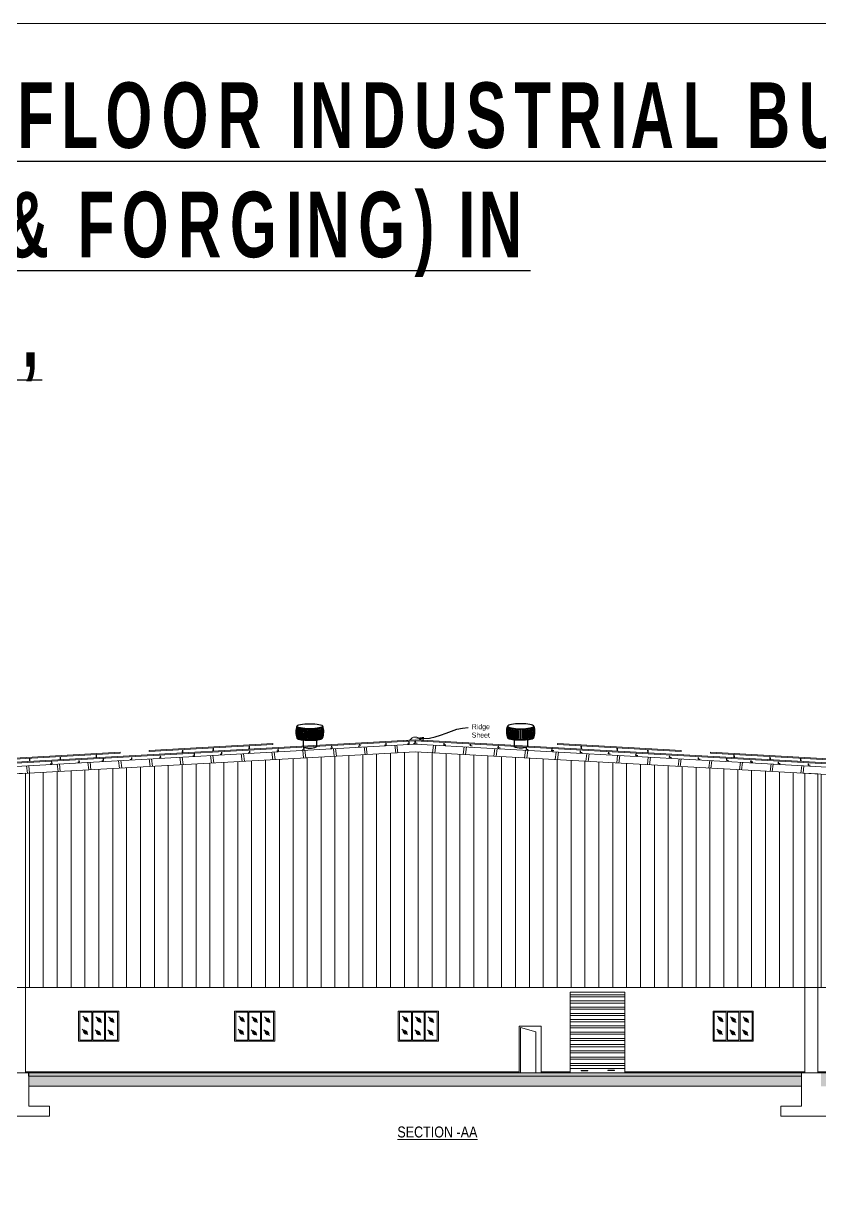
# Model space of a CAD drawing. Header units: metres. Extents: x -1560405 to -1559609, y 42907 to 43310.
# Drawn here: x -1559779.2 to -1559742.8, y 43113.1 to 43167.1 of the extents above; entities that cross this region are included whole.
import ezdxf

# ---------------------------------------------------------------- set-up
doc = ezdxf.new("R2010")
doc.units = ezdxf.units.M
doc.header["$LTSCALE"] = 750
doc.header["$MEASUREMENT"] = 0
doc.linetypes.add('DASHED2', pattern=[9.525, 6.35, -3.175])
doc.layers.get('0').update_dxf_attribs({"lineweight": 5})
for name, color, linetype in [('1', 213, 'Continuous'), ('Soolagiri', 6, 'Continuous'), ('walls', 40, 'Continuous')]:
    doc.layers.add(name, color=color, linetype=linetype)
doc.styles.add('SH', font='swissc.ttf', dxfattribs={"height": 10})
doc.styles.add('STYLE2', font='romant.shx', dxfattribs={"width": 0.8, "height": 4})
doc.styles.add('sunahari', font='ARIALNB.TTF', dxfattribs={"height": 0.345})

# ---------------------------------------------------------------- blocks, each defined once
blk = doc.blocks.new('A$C592862AF')
at = {"layer": 'Soolagiri', "ltscale": 0.1}
for p, q in [((0.531, 0.215), (0.531, 0.658)), ((0.274, 0.24), (0.274, -0.027)), ((0.783, 0.24), (0.783, -0.027))]:
    blk.add_line(p, q, dxfattribs=at)
for centre, radius, start, end in [((0.685, 0.533), 0.685, 160.2029, 200.1397), ((3.699, 0.447), 3.676, 175.2224, 181.4913), ((3.699, 0.447), 3.626, 175.8022, 182.7483), ((3.699, 0.447), 3.576, 175.9967, 183.0655), ((3.699, 0.447), 3.526, 176.1188, 183.2978), ((3.699, 0.447), 3.476, 176.1997, 183.4872), ((3.699, 0.447), 3.426, 176.2511, 183.3433), ((3.699, 0.447), 3.376, 176.2785, 183.7869), ((3.699, 0.447), 3.326, 176.2852, 183.9075), ((3.699, 0.447), 3.276, 176.2725, 184.0117), ((3.699, 0.447), 3.226, 176.241, 184.1006), ((-2.637, 0.447), 3.226, 355.8986, 3.759), ((-2.637, 0.447), 3.276, 355.9866, 3.7276), ((-2.637, 0.447), 3.326, 356.09, 3.7149), ((-2.637, 0.447), 3.376, 356.2097, 3.7216), ((-2.637, 0.447), 3.426, 356.3475, 3.7491), ((-2.637, 0.447), 3.476, 356.507, 3.8005), ((-2.686, 0.436), 3.576, 356.9242, 4.0038), ((-2.637, 0.447), 3.576, 356.9242, 4.0038), ((-2.637, 0.447), 3.626, 357.235, 4.1985), ((0.378, 0.533), 0.685, 339.4087, 19.7971), ((-2.637, 0.447), 3.676, 358.5152, 4.7713), ((0.529, 0.463), 0.552, 242.5754, 297.4246)]:
    blk.add_arc(centre, radius, start, end, dxfattribs=at)
blk.add_ellipse((0.531, 0.752), major_axis=(-0.495, 0), ratio=0.191406, dxfattribs=at)
blk.add_ellipse((0.532, 0.31), major_axis=(-0.495, 0), ratio=0.191406, start_param=0.135875, end_param=2.951606, dxfattribs=at)
blk = doc.blocks.new('A$C3C6135CD')
at = {"layer": 'walls', "ltscale": 0.1, "xscale": 1.199999999998907, "yscale": 1.199999999998907, "zscale": 1.199999999998907}
blk.add_blockref('A$C592862AF', (-0.005, 0.098), dxfattribs=at)

msp = doc.modelspace()

# ---------------------------------------------------------------- hatches: boundary and pattern name
h = msp.add_hatch()
h.set_pattern_fill('ANSI31', scale=0.2, angle=45, style=0)
h.set_pattern_definition([(90, (-1567819.89714, 44485.51085), (-0.635, 0), [])])
h.paths.add_polyline_path([(-1559797.84175, 43131.80921), (-1559815.36219, 43130.84577), (-1559815.36219, 43125.43558), (-1559797.84013, 43125.43558)])
h.paths.add_polyline_path([(-1559779.65621, 43132.80922), (-1559797.25842, 43131.84129), (-1559797.25619, 43123.04773), (-1559779.65391, 43123.0477)])
h.paths.add_polyline_path([(-1559743.43461, 43132.84147), (-1559761.25214, 43133.82124), (-1559779.07287, 43132.84129), (-1559779.07057, 43123.0477), (-1559743.43342, 43123.04764)])
h.paths.add_polyline_path([(-1559707.14209, 43130.84577), (-1559742.84961, 43132.8093), (-1559742.84961, 43123.04764), (-1559707.14209, 43123.04758)])
h = msp.add_hatch()
h.set_pattern_fill('ANSI32', scale=0.03, angle=135)
h.set_pattern_definition([(180, (-1567385.4706, 42599.12247), (-1e-16, -0.28575), []), (180, (-1567385.56585, 42599.21772), (-1e-16, -0.28575), [])])
h.paths.add_polyline_path([(-1559751.66809, 43122.8256), (-1559754.16809, 43122.8256), (-1559754.16809, 43119.33764), (-1559751.66809, 43119.3356)])
h = msp.add_hatch()
h.set_pattern_fill('AR-CONC', scale=0.002, style=0)
h.set_pattern_definition([(50, (-1567819.89714, 44485.51085), (0.364369338, -0.031878171), [0.0381, -0.4191]), (355, (-1567819.89714, 44485.51085), (-0.070486843, 0.38211369), [0.03048, -0.335281168]), (100.4514447, (-1567819.86678, 44485.5082), (0.293882494, 0.350235504), [0.032380018, -0.35618049]), (46.1842, (-1567819.89714, 44485.61245), (0.542158082, -0.084084656), [0.05715, -0.62865]), (96.6355576, (-1567819.85196, 44485.60545), (0.474808268, 0.49485225), [0.048570046, -0.534271216]), (351.184151, (-1567819.89714, 44485.61245), (0.47480827, 0.49485225), [0.045719934, -0.502919464]), (21, (-1567819.84634, 44485.58705), (0.303228783, -0.204530396), [0.0381, -0.4191]), (326, (-1567819.84634, 44485.58705), (0.123604057, 0.368375932), [0.03048, -0.33528]), (71.451445, (-1567819.82107, 44485.57), (0.426832839, 0.163845538), [0.032380018, -0.356179875]), (37.5, (-1567819.89714, 44485.51085), (0.0061772065, 0.1691100777), [0, -0.331216, 0, -0.34036, 0, -0.33655]), (7.5, (-1567819.89714, 44485.51085), (0.133639325, 0.2003611496), [0, -0.194056, 0, -0.323596, 0, -0.12827]), (327.5, (-1567820.01042, 44485.51085), (0.2711811903, -0.011457488), [0, -0.127, 0, -0.39624, 0, -0.52578]), (317.5, (-1567820.06122, 44485.51085), (0.296258363, 0.050852982), [0, -0.1651, 0, -0.263144, 0, -0.37338])])
h.paths.add_polyline_path([(-1559797.99959, 43119.13558), (-1559815.53394, 43119.13558), (-1559815.53394, 43118.98558), (-1559815.52967, 43118.98558), (-1559797.99959, 43118.98558)])
h.paths.add_polyline_path([(-1559779.81404, 43119.13556), (-1559797.10709, 43119.13556), (-1559797.10709, 43118.98558), (-1559779.81404, 43118.98558)])
h.paths.add_polyline_path([(-1559743.594, 43119.13558), (-1559778.92154, 43119.13558), (-1559778.92154, 43118.98558), (-1559743.594, 43118.98558)])
h.paths.add_polyline_path([(-1559706.97384, 43119.13558), (-1559742.7015, 43119.13558), (-1559742.7015, 43118.98558), (-1559706.97384, 43118.98558)])
h = msp.add_hatch()
h.set_pattern_fill('AR-SAND', scale=0.01, style=0)
h.set_pattern_definition([(37.5, (-1567819.89714, 44485.51085), (-0.016000313, 0.489413237), [0, -0.38608, 0, -0.4318, 0, -0.41275]), (7.5, (-1567819.89714, 44485.51085), (0.449523283, 0.7168251), [0, -0.20828, 0, -0.34798, 0, -0.13335]), (327.5, (-1567820.20956, 44485.51085), (0.79099237, 0.001437185), [0, -0.127, 0, -0.4572, 0, -0.5969]), (317.5, (-1567820.20956, 44485.51085), (0.76355645, 0.222929323), [0, -0.0635, 0, -0.29972, 0, -0.3429])])
h.paths.add_polyline_path([(-1559797.99959, 43118.98558), (-1559815.52967, 43118.98558), (-1559815.52967, 43118.52558), (-1559797.99959, 43118.52558)])
h.paths.add_polyline_path([(-1559779.81404, 43118.98558), (-1559797.10709, 43118.98558), (-1559797.10709, 43118.52558), (-1559779.81404, 43118.52558)])
h.paths.add_polyline_path([(-1559743.594, 43118.98558), (-1559778.92154, 43118.98558), (-1559778.92154, 43118.52558), (-1559743.594, 43118.52558)])
h.paths.add_polyline_path([(-1559742.7015, 43118.98558), (-1559742.7015, 43118.52558), (-1559706.97918, 43118.52558), (-1559706.97918, 43118.52594), (-1559706.97515, 43118.98558)])

# ---------------------------------------------------------------- linework, layer by layer
at = {"color": 7}
for p, q in [((-1559761.25214, 43134.37558), (-1559816.18719, 43131.2963)), ((-1559761.25214, 43134.32518), (-1559816.18719, 43131.2459)), ((-1559761.25214, 43134.174), (-1559815.94719, 43131.12492)), ((-1559761.25214, 43134.37558), (-1559706.31709, 43131.2963)), ((-1559761.25214, 43134.32518), (-1559706.31709, 43131.2459)), ((-1559761.25214, 43134.174), (-1559706.55709, 43131.12492)), ((-1559761.25214, 43133.82124), (-1559815.36219, 43130.84577)), ((-1559770.56282, 43133.30925), (-1559770.60602, 43133.65255)), ((-1559770.46272, 43133.31476), (-1559770.50593, 43133.65813)), ((-1559769.15971, 43133.38641), (-1559769.20304, 43133.73076)), ((-1559769.05961, 43133.39191), (-1559769.10295, 43133.73634)), ((-1559767.7566, 43133.46357), (-1559767.80006, 43133.80897)), ((-1559767.6565, 43133.46907), (-1559767.69998, 43133.81455)), ((-1559766.35349, 43133.54072), (-1559766.39709, 43133.88719)), ((-1559766.2534, 43133.54623), (-1559766.297, 43133.89277)), ((-1559764.95038, 43133.61788), (-1559764.99411, 43133.9654)), ((-1559764.85029, 43133.62338), (-1559764.89403, 43133.97098)), ((-1559763.54727, 43133.69503), (-1559763.59114, 43134.04361)), ((-1559763.44718, 43133.70054), (-1559763.49105, 43134.04919)), ((-1559762.14417, 43133.77219), (-1559762.18816, 43134.12182)), ((-1559762.04407, 43133.77769), (-1559762.08808, 43134.1274)), ((-1559761.25214, 43133.82124), (-1559707.14209, 43130.84577)), ((-1559760.46021, 43133.77769), (-1559760.4162, 43134.1274)), ((-1559760.36011, 43133.77219), (-1559760.31611, 43134.12182)), ((-1559759.0571, 43133.70054), (-1559759.01323, 43134.04919)), ((-1559758.957, 43133.69503), (-1559758.91314, 43134.04361)), ((-1559757.65399, 43133.62338), (-1559757.61025, 43133.97098)), ((-1559757.55389, 43133.61788), (-1559757.51016, 43133.9654)), ((-1559756.25088, 43133.54623), (-1559756.20727, 43133.89277)), ((-1559756.15079, 43133.54072), (-1559756.10719, 43133.88719)), ((-1559754.84777, 43133.46907), (-1559754.8043, 43133.81455)), ((-1559754.74768, 43133.46357), (-1559754.70421, 43133.80897)), ((-1559753.44466, 43133.39191), (-1559753.40132, 43133.73634)), ((-1559753.34457, 43133.38641), (-1559753.30124, 43133.73076)), ((-1559752.04156, 43133.31476), (-1559751.99835, 43133.65813)), ((-1559751.94146, 43133.30925), (-1559751.89826, 43133.65255)), ((-1559778.98147, 43132.84632), (-1559779.02387, 43133.18328)), ((-1559778.88137, 43132.85182), (-1559778.92378, 43133.18886)), ((-1559777.57836, 43132.92348), (-1559777.62089, 43133.26149)), ((-1559777.47826, 43132.92898), (-1559777.52081, 43133.26707)), ((-1559776.17525, 43133.00063), (-1559776.21792, 43133.33971)), ((-1559776.07515, 43133.00614), (-1559776.11783, 43133.34528)), ((-1559774.77214, 43133.07779), (-1559774.81494, 43133.41792)), ((-1559774.67205, 43133.08329), (-1559774.71486, 43133.4235)), ((-1559773.36903, 43133.15494), (-1559773.41197, 43133.49613)), ((-1559773.26894, 43133.16045), (-1559773.31188, 43133.50171)), ((-1559771.96593, 43133.2321), (-1559772.00899, 43133.57434)), ((-1559771.86583, 43133.2376), (-1559771.9089, 43133.57992)), ((-1559750.63845, 43133.2376), (-1559750.59537, 43133.57992)), ((-1559750.53835, 43133.2321), (-1559750.49529, 43133.57434)), ((-1559749.23534, 43133.16045), (-1559749.1924, 43133.50171)), ((-1559749.13524, 43133.15494), (-1559749.09231, 43133.49613)), ((-1559747.83223, 43133.08329), (-1559747.78942, 43133.4235)), ((-1559747.73213, 43133.07779), (-1559747.68933, 43133.41792)), ((-1559746.42912, 43133.00614), (-1559746.38645, 43133.34528)), ((-1559746.32903, 43133.00063), (-1559746.28636, 43133.33971)), ((-1559745.02601, 43132.92898), (-1559744.98347, 43133.26707)), ((-1559744.92592, 43132.92348), (-1559744.88338, 43133.26149)), ((-1559743.62291, 43132.85182), (-1559743.58049, 43133.18886)), ((-1559743.52281, 43132.84632), (-1559743.48041, 43133.18328)), ((-1559797.25619, 43123.04773), (-1559706.78718, 43123.04758)), ((-1559779.06965, 43119.13558, 94.40535), (-1559779.06965, 43123.04758, 94.40535)), ((-1559743.43461, 43119.13558, 94.40557), (-1559743.43461, 43123.04758, 94.40557)), ((-1559742.84961, 43119.13558, 94.40535), (-1559742.84961, 43123.04758, 94.40535)), ((-1559776.63844, 43121.95766), (-1559776.63844, 43120.58766)), ((-1559776.63844, 43121.95766), (-1559774.80647, 43121.95766)), ((-1559776.58844, 43121.90766), (-1559776.58844, 43120.63766)), ((-1559776.58844, 43121.90766), (-1559776.03684, 43121.90766)), ((-1559776.03684, 43121.90766), (-1559776.03684, 43120.63766)), ((-1559775.98684, 43121.90766), (-1559775.98684, 43120.63766)), ((-1559775.98684, 43121.90766), (-1559775.46024, 43121.90766)), ((-1559775.46024, 43121.90766), (-1559775.46024, 43120.63766)), ((-1559775.41024, 43121.90766), (-1559775.41024, 43120.63766)), ((-1559775.41024, 43121.90766), (-1559774.85647, 43121.90766)), ((-1559774.85647, 43121.90766), (-1559774.85647, 43120.63766)), ((-1559774.80647, 43121.95766), (-1559774.80647, 43120.58766)), ((-1559769.50747, 43121.95766), (-1559769.50747, 43120.58766)), ((-1559769.50747, 43121.95766), (-1559767.6755, 43121.95766)), ((-1559769.45747, 43121.90766), (-1559769.45747, 43120.63766)), ((-1559769.45747, 43121.90766), (-1559768.90587, 43121.90766)), ((-1559768.90587, 43121.90766), (-1559768.90587, 43120.63766)), ((-1559768.85587, 43121.90766), (-1559768.85587, 43120.63766)), ((-1559768.85587, 43121.90766), (-1559768.32927, 43121.90766)), ((-1559768.32927, 43121.90766), (-1559768.32927, 43120.63766)), ((-1559768.27927, 43121.90766), (-1559768.27927, 43120.63766)), ((-1559768.27927, 43121.90766), (-1559767.7255, 43121.90766)), ((-1559767.7255, 43121.90766), (-1559767.7255, 43120.63766)), ((-1559767.6755, 43121.95766), (-1559767.6755, 43120.58766)), ((-1559762.02422, 43121.95766), (-1559762.02422, 43120.58766)), ((-1559762.02422, 43121.95766), (-1559760.19225, 43121.95766)), ((-1559761.97422, 43121.90766), (-1559761.97422, 43120.63766)), ((-1559761.97422, 43121.90766), (-1559761.42262, 43121.90766)), ((-1559761.42262, 43121.90766), (-1559761.42262, 43120.63766)), ((-1559761.37262, 43121.90766), (-1559761.37262, 43120.63766)), ((-1559761.37262, 43121.90766), (-1559760.84602, 43121.90766)), ((-1559760.84602, 43121.90766), (-1559760.84602, 43120.63766)), ((-1559760.79602, 43121.90766), (-1559760.79602, 43120.63766)), ((-1559760.79602, 43121.90766), (-1559760.24225, 43121.90766)), ((-1559760.24225, 43121.90766), (-1559760.24225, 43120.63766)), ((-1559760.19225, 43121.95766), (-1559760.19225, 43120.58766)), ((-1559754.16809, 43119.1356, -35.39949), (-1559754.16809, 43121.8476, -35.39949)), ((-1559747.63162, 43121.95766), (-1559747.63162, 43120.58766)), ((-1559747.63162, 43121.95766), (-1559745.79965, 43121.95766)), ((-1559747.58162, 43121.90766), (-1559747.58162, 43120.63766)), ((-1559747.58162, 43121.90766), (-1559747.03002, 43121.90766)), ((-1559747.03002, 43121.90766), (-1559747.03002, 43120.63766)), ((-1559746.98002, 43121.90766), (-1559746.98002, 43120.63766)), ((-1559746.98002, 43121.90766), (-1559746.45342, 43121.90766)), ((-1559746.45342, 43121.90766), (-1559746.45342, 43120.63766)), ((-1559746.40342, 43121.90766), (-1559746.40342, 43120.63766)), ((-1559746.40342, 43121.90766), (-1559745.84965, 43121.90766)), ((-1559745.84965, 43121.90766), (-1559745.84965, 43120.63766)), ((-1559745.79965, 43121.95766), (-1559745.79965, 43120.58766)), ((-1559776.44473, 43121.72631), (-1559776.18396, 43121.47354)), ((-1559776.24685, 43121.49076), (-1559776.40612, 43121.64797)), ((-1559776.29423, 43121.49877), (-1559776.38057, 43121.58504)), ((-1559776.20313, 43121.53586), (-1559776.36522, 43121.69017)), ((-1559776.21261, 43121.58297), (-1559776.30152, 43121.66659)), ((-1559775.85153, 43121.69738), (-1559775.59077, 43121.44461)), ((-1559775.65365, 43121.46183), (-1559775.81292, 43121.61903)), ((-1559775.70103, 43121.46983), (-1559775.78737, 43121.5561)), ((-1559775.60993, 43121.50693), (-1559775.77202, 43121.66123)), ((-1559775.61941, 43121.55403), (-1559775.70832, 43121.63765)), ((-1559775.27134, 43121.69412), (-1559775.01058, 43121.44135)), ((-1559775.07347, 43121.45857), (-1559775.23274, 43121.61578)), ((-1559775.12085, 43121.46658), (-1559775.20719, 43121.55285)), ((-1559775.02975, 43121.50367), (-1559775.19183, 43121.65798)), ((-1559775.03923, 43121.55078), (-1559775.12814, 43121.6344)), ((-1559769.31375, 43121.72631), (-1559769.05299, 43121.47354)), ((-1559769.11588, 43121.49076), (-1559769.27515, 43121.64797)), ((-1559769.16326, 43121.49877), (-1559769.2496, 43121.58504)), ((-1559769.07216, 43121.53586), (-1559769.23424, 43121.69017)), ((-1559769.08164, 43121.58297), (-1559769.17055, 43121.66659)), ((-1559768.72055, 43121.69738), (-1559768.45979, 43121.44461)), ((-1559768.52268, 43121.46183), (-1559768.68195, 43121.61903)), ((-1559768.57006, 43121.46983), (-1559768.6564, 43121.5561)), ((-1559768.47896, 43121.50693), (-1559768.64104, 43121.66123)), ((-1559768.48844, 43121.55403), (-1559768.57735, 43121.63765)), ((-1559768.14037, 43121.69412), (-1559767.87961, 43121.44135)), ((-1559767.9425, 43121.45857), (-1559768.10177, 43121.61578)), ((-1559767.98988, 43121.46658), (-1559768.07622, 43121.55285)), ((-1559767.89878, 43121.50367), (-1559768.06086, 43121.65798)), ((-1559767.90826, 43121.55078), (-1559767.99717, 43121.6344)), ((-1559761.8305, 43121.72631), (-1559761.56974, 43121.47354)), ((-1559761.63263, 43121.49076), (-1559761.7919, 43121.64797)), ((-1559761.68001, 43121.49877), (-1559761.76635, 43121.58504)), ((-1559761.58891, 43121.53586), (-1559761.75099, 43121.69017)), ((-1559761.59839, 43121.58297), (-1559761.6873, 43121.66659)), ((-1559761.2373, 43121.69738), (-1559760.97654, 43121.44461)), ((-1559761.03943, 43121.46183), (-1559761.1987, 43121.61903)), ((-1559761.08681, 43121.46983), (-1559761.17315, 43121.5561)), ((-1559760.99571, 43121.50693), (-1559761.15779, 43121.66123)), ((-1559761.00519, 43121.55403), (-1559761.0941, 43121.63765)), ((-1559760.65712, 43121.69412), (-1559760.39636, 43121.44135)), ((-1559760.45925, 43121.45857), (-1559760.61852, 43121.61578)), ((-1559760.50663, 43121.46658), (-1559760.59297, 43121.55285)), ((-1559760.41553, 43121.50367), (-1559760.57761, 43121.65798)), ((-1559760.42501, 43121.55078), (-1559760.51392, 43121.6344)), ((-1559747.43791, 43121.72631), (-1559747.17715, 43121.47354)), ((-1559747.24004, 43121.49076), (-1559747.39931, 43121.64797)), ((-1559747.28741, 43121.49877), (-1559747.37376, 43121.58504)), ((-1559747.19632, 43121.53586), (-1559747.3584, 43121.69017)), ((-1559747.20579, 43121.58297), (-1559747.29471, 43121.66659)), ((-1559746.84471, 43121.69738), (-1559746.58395, 43121.44461)), ((-1559746.64684, 43121.46183), (-1559746.80611, 43121.61903)), ((-1559746.69421, 43121.46983), (-1559746.78056, 43121.5561)), ((-1559746.60312, 43121.50693), (-1559746.7652, 43121.66123)), ((-1559746.61259, 43121.55403), (-1559746.70151, 43121.63765)), ((-1559746.26453, 43121.69412), (-1559746.00377, 43121.44135)), ((-1559746.06665, 43121.45857), (-1559746.22593, 43121.61578)), ((-1559746.11403, 43121.46658), (-1559746.20038, 43121.55285)), ((-1559746.02294, 43121.50367), (-1559746.18502, 43121.65798)), ((-1559746.03241, 43121.55078), (-1559746.12133, 43121.6344)), ((-1559776.47535, 43121.13643), (-1559776.21459, 43120.88366)), ((-1559776.27748, 43120.90088), (-1559776.43675, 43121.05809)), ((-1559776.32486, 43120.90889), (-1559776.4112, 43120.99516)), ((-1559776.23376, 43120.94598), (-1559776.39584, 43121.10029)), ((-1559776.24324, 43120.99309), (-1559776.33215, 43121.07671)), ((-1559775.88215, 43121.1075), (-1559775.62139, 43120.85473)), ((-1559775.68428, 43120.87195), (-1559775.84355, 43121.02915)), ((-1559775.73166, 43120.87995), (-1559775.818, 43120.96622)), ((-1559775.64056, 43120.91705), (-1559775.80264, 43121.07135)), ((-1559775.65004, 43120.96415), (-1559775.73895, 43121.04777)), ((-1559775.30197, 43121.10424), (-1559775.04121, 43120.85147)), ((-1559775.1041, 43120.86869), (-1559775.26337, 43121.0259)), ((-1559775.15148, 43120.8767), (-1559775.23782, 43120.96297)), ((-1559775.06038, 43120.91379), (-1559775.22246, 43121.0681)), ((-1559775.06986, 43120.9609), (-1559775.15877, 43121.04452)), ((-1559769.34438, 43121.13643), (-1559769.08362, 43120.88366)), ((-1559769.14651, 43120.90088), (-1559769.30578, 43121.05809)), ((-1559769.19388, 43120.90889), (-1559769.28023, 43120.99516)), ((-1559769.10279, 43120.94598), (-1559769.26487, 43121.10029)), ((-1559769.11226, 43120.99309), (-1559769.20118, 43121.07671)), ((-1559768.75118, 43121.1075), (-1559768.49042, 43120.85473)), ((-1559768.55331, 43120.87195), (-1559768.71258, 43121.02915)), ((-1559768.60069, 43120.87995), (-1559768.68703, 43120.96622)), ((-1559768.50959, 43120.91705), (-1559768.67167, 43121.07135)), ((-1559768.51906, 43120.96415), (-1559768.60798, 43121.04777)), ((-1559768.171, 43121.10424), (-1559767.91024, 43120.85147)), ((-1559767.97312, 43120.86869), (-1559768.1324, 43121.0259)), ((-1559768.0205, 43120.8767), (-1559768.10685, 43120.96297)), ((-1559767.92941, 43120.91379), (-1559768.09149, 43121.0681)), ((-1559767.93888, 43120.9609), (-1559768.0278, 43121.04452)), ((-1559761.86113, 43121.13643), (-1559761.60037, 43120.88366)), ((-1559761.66326, 43120.90088), (-1559761.82253, 43121.05809)), ((-1559761.71063, 43120.90889), (-1559761.79698, 43120.99516)), ((-1559761.61954, 43120.94598), (-1559761.78162, 43121.10029)), ((-1559761.62901, 43120.99309), (-1559761.71793, 43121.07671)), ((-1559761.26793, 43121.1075), (-1559761.00717, 43120.85473)), ((-1559761.07006, 43120.87195), (-1559761.22933, 43121.02915)), ((-1559761.11743, 43120.87995), (-1559761.20378, 43120.96622)), ((-1559761.02634, 43120.91705), (-1559761.18842, 43121.07135)), ((-1559761.03581, 43120.96415), (-1559761.12473, 43121.04777)), ((-1559760.68775, 43121.10424), (-1559760.42699, 43120.85147)), ((-1559760.48987, 43120.86869), (-1559760.64915, 43121.0259)), ((-1559760.53725, 43120.8767), (-1559760.6236, 43120.96297)), ((-1559760.44616, 43120.91379), (-1559760.60824, 43121.0681)), ((-1559760.45563, 43120.9609), (-1559760.54455, 43121.04452)), ((-1559747.46854, 43121.13643), (-1559747.20778, 43120.88366)), ((-1559747.27066, 43120.90088), (-1559747.42993, 43121.05809)), ((-1559747.31804, 43120.90889), (-1559747.40438, 43120.99516)), ((-1559747.22694, 43120.94598), (-1559747.38903, 43121.10029)), ((-1559747.23642, 43120.99309), (-1559747.32533, 43121.07671)), ((-1559746.87534, 43121.1075), (-1559746.61458, 43120.85473)), ((-1559746.67746, 43120.87195), (-1559746.83674, 43121.02915)), ((-1559746.72484, 43120.87995), (-1559746.81118, 43120.96622)), ((-1559746.63374, 43120.91705), (-1559746.79583, 43121.07135)), ((-1559746.64322, 43120.96415), (-1559746.73213, 43121.04777)), ((-1559746.29516, 43121.10424), (-1559746.03439, 43120.85147)), ((-1559746.09728, 43120.86869), (-1559746.25655, 43121.0259)), ((-1559746.14466, 43120.8767), (-1559746.231, 43120.96297)), ((-1559746.05356, 43120.91379), (-1559746.21565, 43121.0681)), ((-1559746.06304, 43120.9609), (-1559746.15195, 43121.04452)), ((-1559776.63844, 43120.58766), (-1559774.80647, 43120.58766)), ((-1559776.58844, 43120.63766), (-1559776.03684, 43120.63766)), ((-1559775.98684, 43120.63766), (-1559775.46024, 43120.63766)), ((-1559775.41024, 43120.63766), (-1559774.85647, 43120.63766)), ((-1559769.50747, 43120.58766), (-1559767.6755, 43120.58766)), ((-1559769.45747, 43120.63766), (-1559768.90587, 43120.63766)), ((-1559768.85587, 43120.63766), (-1559768.32927, 43120.63766)), ((-1559768.27927, 43120.63766), (-1559767.7255, 43120.63766)), ((-1559762.02422, 43120.58766), (-1559760.19225, 43120.58766)), ((-1559761.97422, 43120.63766), (-1559761.42262, 43120.63766)), ((-1559761.37262, 43120.63766), (-1559760.84602, 43120.63766)), ((-1559760.79602, 43120.63766), (-1559760.24225, 43120.63766)), ((-1559747.63162, 43120.58766), (-1559745.79965, 43120.58766)), ((-1559747.58162, 43120.63766), (-1559747.03002, 43120.63766)), ((-1559746.98002, 43120.63766), (-1559746.45342, 43120.63766)), ((-1559746.40342, 43120.63766), (-1559745.84965, 43120.63766)), ((-1559816.13394, 43119.13558), (-1559706.37384, 43119.13558)), ((-1559778.93086, 43119.13558, 58.94095), (-1559779.07898, 43119.13558, 23.47541)), ((-1559779.06965, 43119.18558), (-1559756.4953, 43119.18558)), ((-1559755.4953, 43119.18558), (-1559754.16809, 43119.18558)), ((-1559751.66809, 43119.18558), (-1559743.43461, 43119.18558)), ((-1559742.84961, 43119.18558), (-1559722.55709, 43119.18558)), ((-1559778.93087, 43118.98558, 58.9398), (-1559743.594, 43118.98558, 78.62453)), ((-1559778.92154, 43118.52558, 58.9398), (-1559743.594, 43118.52558, 78.62239)), ((-1559751.63037, 43118.52558, -15.09373), (-1559743.594, 43118.52558, -11.11183))]:
    msp.add_line(p, q, dxfattribs=at)
at = {"color": 7, "ltscale": 0.4}
for p, q in [((-1559761.49032, 43134.36998), (-1559761.64848, 43134.33108)), ((-1559761.01776, 43134.36714), (-1559760.87112, 43134.33108))]:
    msp.add_line(p, q, dxfattribs=at)
at = {"color": 0, "ltscale": 0.2}
for p, q in [((-1559775.83924, 43133.69887), (-1559775.84341, 43133.55769)), ((-1559775.8192, 43133.7), (-1559775.82336, 43133.55882)), ((-1559771.89756, 43133.91982), (-1559771.90173, 43133.77864)), ((-1559771.87752, 43133.92094), (-1559771.88169, 43133.77976)), ((-1559770.49352, 43133.99852), (-1559770.49768, 43133.85734)), ((-1559770.47347, 43133.99964), (-1559770.47764, 43133.85846)), ((-1559768.84956, 43134.09067), (-1559768.85372, 43133.94949)), ((-1559768.82951, 43134.09179), (-1559768.83368, 43133.95061)), ((-1559753.67476, 43134.09179), (-1559753.6706, 43133.95061)), ((-1559753.65472, 43134.09067), (-1559753.65055, 43133.94949)), ((-1559752.0308, 43133.99964), (-1559752.02664, 43133.85846)), ((-1559752.01076, 43133.99852), (-1559752.00659, 43133.85734)), ((-1559750.62675, 43133.92094), (-1559750.62259, 43133.77976)), ((-1559750.60671, 43133.91982), (-1559750.60255, 43133.77864)), ((-1559746.68508, 43133.7), (-1559746.68091, 43133.55882)), ((-1559746.66504, 43133.69887), (-1559746.66087, 43133.55769)), ((-1559778.88725, 43133.52802), (-1559778.89141, 43133.38684)), ((-1559778.8672, 43133.52915), (-1559778.87137, 43133.38797)), ((-1559777.4832, 43133.60672), (-1559777.48737, 43133.46554)), ((-1559777.46316, 43133.60785), (-1559777.46732, 43133.46667)), ((-1559745.04112, 43133.60785), (-1559745.03695, 43133.46667)), ((-1559745.02108, 43133.60672), (-1559745.01691, 43133.46554)), ((-1559743.63707, 43133.52915), (-1559743.63291, 43133.38797)), ((-1559743.61703, 43133.52802), (-1559743.61286, 43133.38684))]:
    msp.add_line(p, q, dxfattribs=at)
at = {"color": 7, "linetype": 'DASHED2', "ltscale": 0.3}
for p, q in [((-1559778.92154, 43119.13556, 58.9398), (-1559778.92154, 43117.61166, 58.9398)), ((-1559743.594, 43119.13558, 58.9398), (-1559743.594, 43117.61166, 58.9398)), ((-1559777.97154, 43117.61166, 58.9398), (-1559778.92154, 43117.61166, 58.9398)), ((-1559777.97154, 43117.61166, 58.9398), (-1559777.97154, 43117.15166, 58.9398)), ((-1559743.594, 43117.61166, 58.9398), (-1559744.544, 43117.61166, 58.9398)), ((-1559744.544, 43117.61166, 58.9398), (-1559744.544, 43117.15166, 58.9398)), ((-1559777.97154, 43117.15166, 58.9398), (-1559780.76404, 43117.15166, 58.9398)), ((-1559741.7515, 43117.15166, 58.9398), (-1559744.544, 43117.15166, 58.9398))]:
    msp.add_line(p, q, dxfattribs=at)
at = {"color": 7, "ltscale": 0.2}
msp.add_line((-1559754.16809, 43119.33764, -35.39949), (-1559751.66809, 43119.33373, -35.39949), dxfattribs=at)
at = {"color": 7}
msp.add_lwpolyline([(-1559608.97831, 43167.13879), (-1559943.01255, 43167.13879), (-1559943.01255, 42906.74882), (-1559608.97831, 42906.74882)], close=True, dxfattribs=at)
at = {"color": 0, "ltscale": 0.2}
for points in [[(-1559773.41257, 43133.88497), (-1559773.41564, 43133.83472), (-1559767.75827, 43134.15184), (-1559767.75519, 43134.20209)], [(-1559749.09171, 43133.88497), (-1559749.08863, 43133.83472), (-1559754.74601, 43134.15184), (-1559754.74909, 43134.20209)], [(-1559780.40225, 43133.49318), (-1559780.40533, 43133.44293), (-1559774.74795, 43133.76004), (-1559774.74487, 43133.81029)], [(-1559742.10203, 43133.49318), (-1559742.09895, 43133.44293), (-1559747.75633, 43133.76004), (-1559747.7594, 43133.81029)]]:
    msp.add_lwpolyline(points, close=True, dxfattribs=at)
at = {"color": 7, "lineweight": 30, "ltscale": 0.1}
for points in [[(-1559763.85453, 43134.08264), (-1559763.77302, 43134.09063), (-1559763.78101, 43134.17214)], [(-1559762.65595, 43134.12498), (-1559762.57444, 43134.13296), (-1559762.58242, 43134.21447)], [(-1559761.60868, 43134.18546), (-1559761.52717, 43134.19345), (-1559761.53515, 43134.27496)], [(-1559761.32891, 43134.20621), (-1559761.2474, 43134.2142), (-1559761.25539, 43134.29571)], [(-1559761.16589, 43134.20621), (-1559761.2474, 43134.2142), (-1559761.23941, 43134.29571)], [(-1559759.84833, 43134.12498), (-1559759.92984, 43134.13296), (-1559759.92185, 43134.21447)], [(-1559758.64975, 43134.08264), (-1559758.73126, 43134.09063), (-1559758.72327, 43134.17214)], [(-1559772.96368, 43133.55469), (-1559772.88217, 43133.56267), (-1559772.89016, 43133.64418)], [(-1559771.42365, 43133.63988), (-1559771.34214, 43133.64787), (-1559771.35013, 43133.72937)], [(-1559770.17058, 43133.71851), (-1559770.08907, 43133.7265), (-1559770.09705, 43133.80801)], [(-1559768.88721, 43133.77295), (-1559768.8057, 43133.78094), (-1559768.81369, 43133.86245)], [(-1559767.58572, 43133.86368), (-1559767.50421, 43133.87167), (-1559767.5122, 43133.95318)], [(-1559766.41518, 43133.91932), (-1559766.33367, 43133.92731), (-1559766.34166, 43134.00882)], [(-1559765.13184, 43133.99191), (-1559765.05033, 43133.99989), (-1559765.05832, 43134.0814)], [(-1559757.37244, 43133.99191), (-1559757.45395, 43133.99989), (-1559757.44596, 43134.0814)], [(-1559756.0891, 43133.91932), (-1559756.17061, 43133.92731), (-1559756.16262, 43134.00882)], [(-1559754.91856, 43133.86368), (-1559755.00007, 43133.87167), (-1559754.99208, 43133.95318)], [(-1559753.61707, 43133.77295), (-1559753.69858, 43133.78094), (-1559753.69059, 43133.86245)], [(-1559752.3337, 43133.71851), (-1559752.41521, 43133.7265), (-1559752.40722, 43133.80801)], [(-1559751.08062, 43133.63988), (-1559751.16213, 43133.64787), (-1559751.15414, 43133.72937)], [(-1559749.5406, 43133.55469), (-1559749.62211, 43133.56267), (-1559749.61412, 43133.64418)], [(-1559777.93715, 43133.26987), (-1559777.85564, 43133.27786), (-1559777.86363, 43133.35937)], [(-1559776.68404, 43133.34245), (-1559776.60253, 43133.35044), (-1559776.61052, 43133.43195)], [(-1559775.57882, 43133.41557), (-1559775.49731, 43133.42355), (-1559775.5053, 43133.50506)], [(-1559774.28337, 43133.47605), (-1559774.20186, 43133.48404), (-1559774.20985, 43133.56555)], [(-1559748.22091, 43133.47605), (-1559748.30242, 43133.48404), (-1559748.29443, 43133.56555)], [(-1559746.92545, 43133.41557), (-1559747.00696, 43133.42355), (-1559746.99897, 43133.50506)], [(-1559745.82023, 43133.34245), (-1559745.90174, 43133.35044), (-1559745.89376, 43133.43195)], [(-1559744.56713, 43133.26987), (-1559744.64864, 43133.27786), (-1559744.64065, 43133.35937)], [(-1559743.19297, 43133.19728), (-1559743.27448, 43133.20527), (-1559743.26649, 43133.28678)]]:
    msp.add_lwpolyline(points, dxfattribs=at)
at = {"color": 7}
for points, elevation in [([(-1559779.65621, 43132.80922), (-1559779.07287, 43132.84129), (-1559779.06965, 43119.13558), (-1559779.65298, 43119.13598)], 94.40535), ([(-1559743.43461, 43132.84147), (-1559742.84961, 43132.8093), (-1559742.84961, 43119.13558), (-1559743.43295, 43119.13598)], 94.40535), ([(-1559754.16809, 43122.8256), (-1559751.66809, 43122.82562), (-1559751.66809, 43119.13562), (-1559754.16809, 43119.1356)], 0), ([(-1559755.4953, 43121.26558), (-1559756.4953, 43121.26558), (-1559756.4953, 43119.13558), (-1559755.4953, 43119.13558)], 0), ([(-1559755.73282, 43121.00807), (-1559756.4453, 43121.21558), (-1559756.4453, 43119.13558), (-1559755.73282, 43119.13558)], 0), ([(-1559778.93088, 43119.13558), (-1559743.594, 43119.13558), (-1559743.594, 43118.98558), (-1559778.93088, 43118.98558)], -35.46927), ([(-1559743.594, 43118.98558), (-1559778.92154, 43118.98558), (-1559778.92154, 43118.52558), (-1559743.594, 43118.52558)], -35.46669)]:
    msp.add_lwpolyline(points, close=True, dxfattribs=dict(at, elevation=elevation))
at = {"color": 7, "ltscale": 0.2, "elevation": -35.39949}
for points in [[(-1559753.65807, 43119.2481), (-1559753.35807, 43119.2481), (-1559753.35807, 43119.2231), (-1559753.65807, 43119.2231)], [(-1559752.44865, 43119.26172), (-1559752.14865, 43119.26172), (-1559752.14865, 43119.23672), (-1559752.44865, 43119.23672)]]:
    msp.add_lwpolyline(points, close=True, dxfattribs=at)
at = {"color": 7, "ltscale": 0.2}
msp.add_arc((-1559761.25497, 43134.21384), 0.28244, 32.87395, 146.439257, dxfattribs=at)
at = {"color": 252, "linetype": 'ByBlock', "lineweight": -2, "ltscale": 0.2, "start_tangent": (0.99957319, -0.02921378), "end_tangent": (1, 0)}
msp.add_spline([(-1559760.85368, 43134.43906), (-1559758.8312, 43134.93253)], degree=3, dxfattribs=at)
at = {"color": 252, "ltscale": 0.2}
msp.add_solid([(-1559760.85563, 43134.37242), (-1559761.25351, 43134.45075), (-1559760.85173, 43134.5057)], dxfattribs=at)

# ---------------------------------------------------------------- block references
at = {"layer": '1', "color": 7, "ltscale": 0.1}
msp.add_blockref('A$C3C6135CD', (-1559766.70551, 43133.99273), dxfattribs=at)
at = {"layer": '1', "color": 7, "ltscale": 0.1, "xscale": -1}
msp.add_blockref('A$C3C6135CD', (-1559755.79876, 43133.99273), dxfattribs=at)

# ---------------------------------------------------------------- texts
at = {"color": 7, "style": 'SH'}
msp.add_text('%%USECTION -AA', height=0.5, dxfattribs=at).set_placement((-1559762.06857, 43116.18039))
at = {"color": 0, "lineweight": -2, "ltscale": 0.25, "insert": (-1559930.81312, 43164.44934), "char_height": 3, "width": 263.4919231, "attachment_point": 1, "style": 'STYLE2'}
msp.add_mtext('\\A1;{\\fSwis721 BlkCn BT|b1|i0|c0|p34;\\T1.2;\\L\\C152;DETIAL PLAN SHOWING THE PROPOSED CONSTRUCTION OF GROUND FLOOR & MEZZANINE FLOOR INDUSTRIAL BUILDING FOR \\P"M/S AVIGNA PRIVATE LIMITED"-(LIGHT ENGINEERING INDUSTRY EXCLUDING FABRICATION & FORGING) IN \\H1.8793x; \\H0.53211x;\\P\\T1;S.F.No: 610/1A, 610/1B & 610/1C AT N\\T1.2;AGONDAPALLI \\T1;VILLAGE & PANCHAYAT, HOSUR\\T1.2; PANCHAYAT UNION, \\H1.5862x; \\H0.63044x;\\PHOSUR TALUK, KRISHNAGIRI DISTRICT.\\H1.68261x; }', dxfattribs=at)
at = {"color": 7, "ltscale": 0.2, "insert": (-1559758.66832, 43135.08709, -59.00586), "char_height": 0.23, "attachment_point": 1, "style": 'sunahari'}
msp.add_mtext('{\\fGabriola|b0|i0|c0|p82;Ridge \\PSheet}', dxfattribs=at)

doc.saveas('drawing.dxf')
